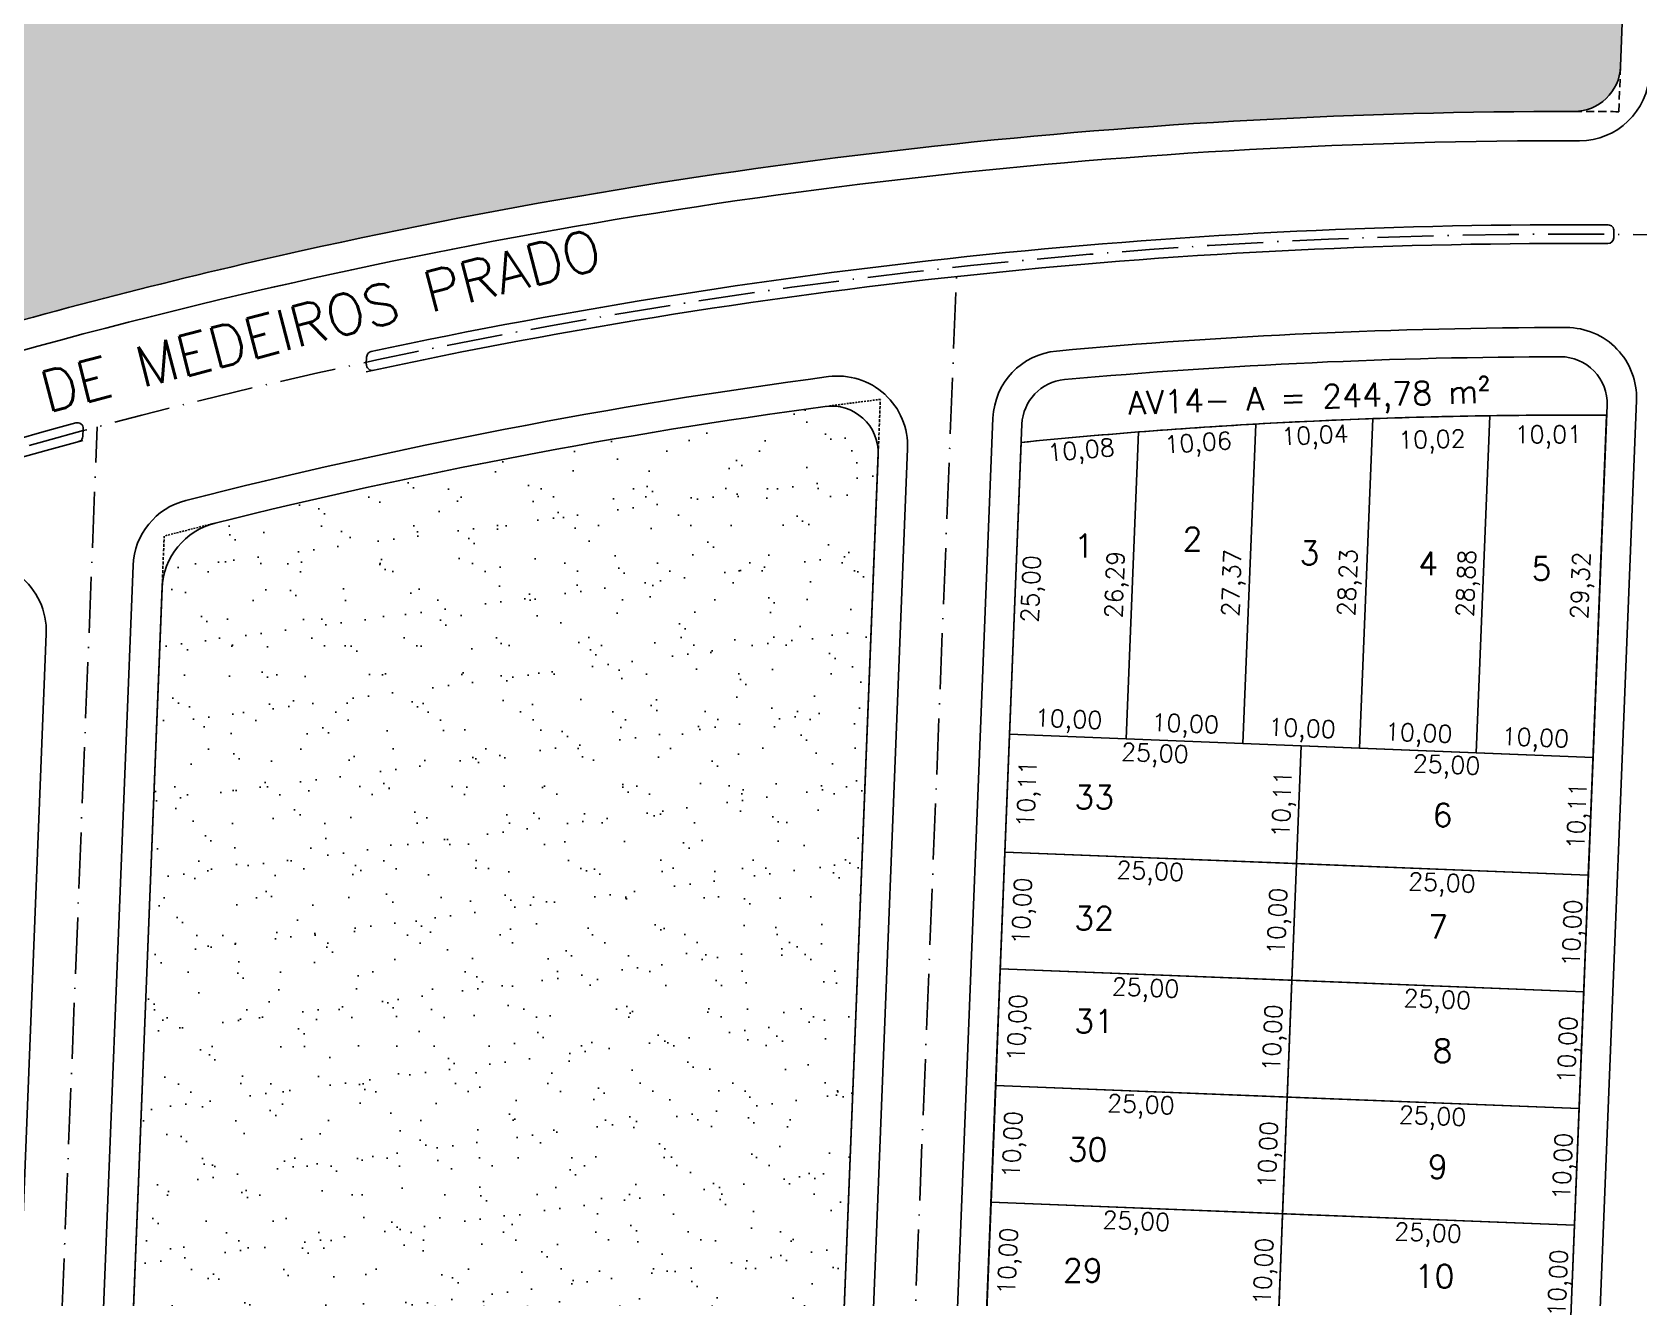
# Model space of a CAD drawing. Header units: millimetres. Extents: x 1794 to 8081, y 409 to 2272.
# Drawn here: x 5609.4 to 5747, y 928.9 to 1037.3 of the extents above; entities that cross this region are included whole.
import ezdxf
from ezdxf.enums import TextEntityAlignment as Align

# ---------------------------------------------------------------- set-up
doc = ezdxf.new("R2010")
doc.units = ezdxf.units.MM
doc.linetypes.add('ACAD_ISO10W100', pattern=[18, 12, -3, 0, -3])
doc.linetypes.add('HIDDEN', pattern=[0.375, 0.25, -0.125])
for name, color, linetype in [('02 - EIXO VIA', 2, 'ACAD_ISO10W100'), ('03 - CALÇADA', 1, 'Continuous'), ('BOUNDARY LOTES', 2, 'Continuous'), ('boundary quadras', 232, 'Continuous'), ('COT', 8, 'Continuous'), ('FAIXAS VERDES', 62, 'Continuous'), ('LOTES', 2, 'Continuous'), ('PROJEÇÃO', 8, 'HIDDEN'), ('QUADRAS', 3, 'Continuous'), ('texto - ruas', 2, 'Continuous'), ('Texto Lotes', 31, 'Continuous'), ('TXT CB. QDAS', 41, 'Continuous')]:
    doc.layers.add(name, color=color, linetype=linetype)
doc.styles.add('arcad1', font='romans.shx')
doc.dimstyles.new('REGIS', dxfattribs={"dimtxt": 1.5, "dimasz": 0.12, "dimexe": 0, "dimexo": 0, "dimgap": 0, "dimtad": 0, "dimzin": 4, "dimdsep": 46, "dimtxsty": 'arcad1', "dimblk1": 'BOLA', "dimblk2": 'BOLA', "dimsah": 1, "dimcen": 0.12, "dimse1": 1, "dimse2": 1, "dimsd1": 1, "dimsd2": 1, "dimclrd": 256, "dimclre": 8, "dimclrt": 1, "dimadec": 0, "dimazin": 0, "dimtfac": 1.2, "dimtix": 1, "dimtmove": 2, "dimatfit": 3, "dimldrblk": 'BOLA', "dimfxl": 0, "dimfxlon": 1, "dimtvp": 2, "dimtolj": 1, "dimtzin": 4, "dimarcsym": 0})

# ---------------------------------------------------------------- blocks, each defined once
blk = doc.blocks.new('*D1367')
at = {"layer": 'Defpoints', "color": 0}
for p in [(5704.15, 1003.07), (5694.11, 1002.18), (5704.59, 998.2)]:
    blk.add_point(p, dxfattribs=at)
at = {"layer": 'COT', "color": 1, "insert": (5699.25, 1001.31), "char_height": 1.5, "attachment_point": 5, "rotation": 5.0773, "style": 'arcad1'}
blk.add_mtext('\\A1;10,08', dxfattribs=at)
blk = doc.blocks.new('BOLA')
for p, q in [((-1, 0), (1, 0)), ((0, -1), (0, 1))]:
    blk.add_line(p, q)
blk.add_circle((0, 0), 0.3)
blk = doc.blocks.new('*D1368')
at = {"layer": 'Defpoints', "color": 0}
for p in [(5704.15, 1003.07), (5714.19, 1003.75), (5714.53, 998.71)]:
    blk.add_point(p, dxfattribs=at)
at = {"layer": 'COT', "color": 1, "insert": (5709.27, 1001.94), "char_height": 1.5, "attachment_point": 5, "rotation": 3.8623, "style": 'arcad1'}
blk.add_mtext('\\A1;10,06', dxfattribs=at)
blk = doc.blocks.new('*D1369')
at = {"layer": 'Defpoints', "color": 0}
for p in [(5714.19, 1003.75), (5724.21, 1004.21), (5724.45, 999.24)]:
    blk.add_point(p, dxfattribs=at)
at = {"layer": 'COT', "color": 1, "insert": (5719.27, 1002.58), "char_height": 1.5, "attachment_point": 5, "rotation": 2.65, "style": 'arcad1'}
blk.add_mtext('\\A1;10,04', dxfattribs=at)
blk = doc.blocks.new('*D1370')
at = {"layer": 'Defpoints', "color": 0}
for p in [(5734.23, 1004.46), (5724.21, 1004.21), (5734.38, 998.78)]:
    blk.add_point(p, dxfattribs=at)
at = {"layer": 'COT', "color": 1, "insert": (5729.28, 1002.22), "char_height": 1.5, "attachment_point": 5, "rotation": 1.4399, "style": 'arcad1'}
blk.add_mtext('\\A1;10,02', dxfattribs=at)
blk = doc.blocks.new('*D1371')
at = {"layer": 'Defpoints', "color": 0}
for p in [(5734.23, 1004.46), (5744.24, 1004.51), (5744.26, 999.09)]:
    blk.add_point(p, dxfattribs=at)
at = {"layer": 'COT', "color": 1, "insert": (5739.25, 1002.64), "char_height": 1.5, "attachment_point": 5, "rotation": 0.2315, "style": 'arcad1'}
blk.add_mtext('\\A1;10,01', dxfattribs=at)
blk = doc.blocks.new('*D1372')
at = {"layer": 'Defpoints', "color": 0}
for p in [(5693.12, 977.2), (5703.11, 976.8), (5703.02, 974.51)]:
    blk.add_point(p, dxfattribs=at)
at = {"layer": 'COT', "color": 1, "insert": (5698.16, 978.27), "char_height": 1.5, "attachment_point": 5, "rotation": 357.719, "style": 'arcad1'}
blk.add_mtext('\\A1;10,00', dxfattribs=at)
blk = doc.blocks.new('*D1373')
at = {"layer": 'Defpoints', "color": 0}
for p in [(5703.11, 976.8), (5713.1, 976.4), (5713.01, 974.11)]:
    blk.add_point(p, dxfattribs=at)
at = {"layer": 'COT', "color": 1, "insert": (5708.15, 977.88), "char_height": 1.5, "attachment_point": 5, "rotation": 357.719, "style": 'arcad1'}
blk.add_mtext('\\A1;10,00', dxfattribs=at)
blk = doc.blocks.new('*D1374')
at = {"layer": 'Defpoints', "color": 0}
for p in [(5713.1, 976.4), (5723.09, 976.01), (5723, 973.71)]:
    blk.add_point(p, dxfattribs=at)
at = {"layer": 'COT', "color": 1, "insert": (5718.15, 977.48), "char_height": 1.5, "attachment_point": 5, "rotation": 357.719, "style": 'arcad1'}
blk.add_mtext('\\A1;10,00', dxfattribs=at)
blk = doc.blocks.new('*D1375')
at = {"layer": 'Defpoints', "color": 0}
for p in [(5723.09, 976.01), (5733.08, 975.61), (5732.99, 973.31)]:
    blk.add_point(p, dxfattribs=at)
at = {"layer": 'COT', "color": 1, "insert": (5728.14, 977.08), "char_height": 1.5, "attachment_point": 5, "rotation": 357.719, "style": 'arcad1'}
blk.add_mtext('\\A1;10,00', dxfattribs=at)
blk = doc.blocks.new('*D1376')
at = {"layer": 'Defpoints', "color": 0}
for p in [(5733.08, 975.61), (5743.08, 975.21), (5742.98, 972.92)]:
    blk.add_point(p, dxfattribs=at)
at = {"layer": 'COT', "color": 1, "insert": (5738.13, 976.68), "char_height": 1.5, "attachment_point": 5, "rotation": 357.719, "style": 'arcad1'}
blk.add_mtext('\\A1;10,00', dxfattribs=at)
blk = doc.blocks.new('*D1377')
at = {"layer": 'Defpoints', "color": 0}
for p in [(5694.11, 1002.18), (5693.12, 977.2), (5698.23, 977)]:
    blk.add_point(p, dxfattribs=at)
at = {"layer": 'COT', "color": 1, "insert": (5695.16, 989.63), "char_height": 1.5, "attachment_point": 5, "rotation": 87.7272, "style": 'arcad1'}
blk.add_mtext('\\A1;25,00', dxfattribs=at)
blk = doc.blocks.new('*D1378')
at = {"layer": 'Defpoints', "color": 0}
for p in [(5704.15, 1003.07), (5703.11, 976.8), (5705.38, 976.71)]:
    blk.add_point(p, dxfattribs=at)
at = {"layer": 'COT', "color": 1, "insert": (5702.33, 989.99), "char_height": 1.5, "attachment_point": 5, "rotation": 87.719, "style": 'arcad1'}
blk.add_mtext('\\A1;26,29', dxfattribs=at)
blk = doc.blocks.new('*D1379')
at = {"layer": 'Defpoints', "color": 0}
for p in [(5714.19, 1003.75), (5713.1, 976.4), (5715.37, 976.31)]:
    blk.add_point(p, dxfattribs=at)
at = {"layer": 'COT', "color": 1, "insert": (5712.34, 990.13), "char_height": 1.5, "attachment_point": 5, "rotation": 87.719, "style": 'arcad1'}
blk.add_mtext('\\A1;27,37', dxfattribs=at)
blk = doc.blocks.new('*D1380')
at = {"layer": 'Defpoints', "color": 0}
for p in [(5724.21, 1004.21), (5723.09, 976.01), (5725.28, 975.92)]:
    blk.add_point(p, dxfattribs=at)
at = {"layer": 'COT', "color": 1, "insert": (5722.27, 990.16), "char_height": 1.5, "attachment_point": 5, "rotation": 87.719, "style": 'arcad1'}
blk.add_mtext('\\A1;28,23', dxfattribs=at)
blk = doc.blocks.new('*D1381')
at = {"layer": 'Defpoints', "color": 0}
for p in [(5734.23, 1004.46), (5733.08, 975.61), (5735.41, 975.51)]:
    blk.add_point(p, dxfattribs=at)
at = {"layer": 'COT', "color": 1, "insert": (5732.42, 990.09), "char_height": 1.5, "attachment_point": 5, "rotation": 87.719, "style": 'arcad1'}
blk.add_mtext('\\A1;28,88', dxfattribs=at)
blk = doc.blocks.new('*D1382')
at = {"layer": 'Defpoints', "color": 0}
for p in [(5744.24, 1004.51), (5743.08, 975.21), (5745.2, 975.12)]:
    blk.add_point(p, dxfattribs=at)
at = {"layer": 'COT', "color": 1, "insert": (5742.21, 989.91), "char_height": 1.5, "attachment_point": 5, "rotation": 87.719, "style": 'arcad1'}
blk.add_mtext('\\A1;29,32', dxfattribs=at)
blk = doc.blocks.new('*D1383')
at = {"layer": 'Defpoints', "color": 0}
for p in [(5718.1, 976.2), (5717.69, 966.11), (5720.02, 966.01)]:
    blk.add_point(p, dxfattribs=at)
at = {"layer": 'COT', "color": 1, "insert": (5716.65, 971.2), "char_height": 1.5, "attachment_point": 5, "rotation": 87.719, "style": 'arcad1'}
blk.add_mtext('\\A1;10,11', dxfattribs=at)
blk = doc.blocks.new('*D1384')
at = {"layer": 'Defpoints', "color": 0}
for p in [(5717.69, 966.11), (5717.3, 956.11), (5719.62, 956.02)]:
    blk.add_point(p, dxfattribs=at)
at = {"layer": 'COT', "color": 1, "insert": (5716.25, 961.16), "char_height": 1.5, "attachment_point": 5, "rotation": 87.719, "style": 'arcad1'}
blk.add_mtext('\\A1;10,00', dxfattribs=at)
blk = doc.blocks.new('*D1385')
at = {"layer": 'Defpoints', "color": 0}
for p in [(5717.3, 956.11), (5716.9, 946.12), (5719.22, 946.03)]:
    blk.add_point(p, dxfattribs=at)
at = {"layer": 'COT', "color": 1, "insert": (5715.85, 951.17), "char_height": 1.5, "attachment_point": 5, "rotation": 87.719, "style": 'arcad1'}
blk.add_mtext('\\A1;10,00', dxfattribs=at)
blk = doc.blocks.new('*D1386')
at = {"layer": 'Defpoints', "color": 0}
for p in [(5716.9, 946.12), (5716.5, 936.13), (5718.82, 936.04)]:
    blk.add_point(p, dxfattribs=at)
at = {"layer": 'COT', "color": 1, "insert": (5715.45, 941.17), "char_height": 1.5, "attachment_point": 5, "rotation": 87.719, "style": 'arcad1'}
blk.add_mtext('\\A1;10,00', dxfattribs=at)
blk = doc.blocks.new('*D1387')
at = {"layer": 'Defpoints', "color": 0}
for p in [(5716.5, 936.13), (5716.1, 926.14), (5718.43, 926.04)]:
    blk.add_point(p, dxfattribs=at)
at = {"layer": 'COT', "color": 1, "insert": (5715.06, 931.18), "char_height": 1.5, "attachment_point": 5, "rotation": 87.719, "style": 'arcad1'}
blk.add_mtext('\\A1;10,00', dxfattribs=at)
blk = doc.blocks.new('*D1407')
at = {"layer": 'Defpoints', "color": 0}
for p in [(5741.48, 935.13), (5744.06, 935.03), (5741.08, 925.14)]:
    blk.add_point(p, dxfattribs=at)
at = {"layer": 'COT', "color": 1, "insert": (5740.28, 930.18), "char_height": 1.5, "attachment_point": 5, "rotation": 87.6706, "style": 'arcad1'}
blk.add_mtext('\\A1;10,00', dxfattribs=at)
blk = doc.blocks.new('*D1408')
at = {"layer": 'Defpoints', "color": 0}
for p in [(5741.88, 945.13), (5744.46, 945.02), (5741.48, 935.13)]:
    blk.add_point(p, dxfattribs=at)
at = {"layer": 'COT', "color": 1, "insert": (5740.69, 940.17), "char_height": 1.5, "attachment_point": 5, "rotation": 87.6706, "style": 'arcad1'}
blk.add_mtext('\\A1;10,00', dxfattribs=at)
blk = doc.blocks.new('*D1409')
at = {"layer": 'Defpoints', "color": 0}
for p in [(5742.28, 955.12), (5744.87, 955.01), (5741.88, 945.13)]:
    blk.add_point(p, dxfattribs=at)
at = {"layer": 'COT', "color": 1, "insert": (5741.1, 950.16), "char_height": 1.5, "attachment_point": 5, "rotation": 87.6706, "style": 'arcad1'}
blk.add_mtext('\\A1;10,00', dxfattribs=at)
blk = doc.blocks.new('*D1410')
at = {"layer": 'Defpoints', "color": 0}
for p in [(5742.67, 965.11), (5745.27, 965), (5742.28, 955.12)]:
    blk.add_point(p, dxfattribs=at)
at = {"layer": 'COT', "color": 1, "insert": (5741.5, 960.15), "char_height": 1.5, "attachment_point": 5, "rotation": 87.6706, "style": 'arcad1'}
blk.add_mtext('\\A1;10,00', dxfattribs=at)
blk = doc.blocks.new('*D1411')
at = {"layer": 'Defpoints', "color": 0}
for p in [(5743.08, 975.21), (5745.69, 975.1), (5742.67, 965.11)]:
    blk.add_point(p, dxfattribs=at)
at = {"layer": 'COT', "color": 1, "insert": (5741.91, 970.2), "char_height": 1.5, "attachment_point": 5, "rotation": 87.6706, "style": 'arcad1'}
blk.add_mtext('\\A1;10,11', dxfattribs=at)
blk = doc.blocks.new('*D1419')
at = {"layer": 'Defpoints', "color": 0}
for p in [(5691.53, 937.12), (5696.94, 936.9), (5691.13, 927.13)]:
    blk.add_point(p, dxfattribs=at)
at = {"layer": 'COT', "color": 1, "insert": (5693.17, 932.05), "char_height": 1.5, "attachment_point": 5, "rotation": 87.6672, "style": 'arcad1'}
blk.add_mtext('\\A1;10,00', dxfattribs=at)
blk = doc.blocks.new('*D1420')
at = {"layer": 'Defpoints', "color": 0}
for p in [(5691.92, 947.12), (5697.34, 946.89), (5691.53, 937.12)]:
    blk.add_point(p, dxfattribs=at)
at = {"layer": 'COT', "color": 1, "insert": (5693.57, 942.04), "char_height": 1.5, "attachment_point": 5, "rotation": 87.6672, "style": 'arcad1'}
blk.add_mtext('\\A1;10,00', dxfattribs=at)
blk = doc.blocks.new('*D1421')
at = {"layer": 'Defpoints', "color": 0}
for p in [(5692.32, 957.11), (5697.75, 956.89), (5691.92, 947.12)]:
    blk.add_point(p, dxfattribs=at)
at = {"layer": 'COT', "color": 1, "insert": (5693.98, 952.04), "char_height": 1.5, "attachment_point": 5, "rotation": 87.6672, "style": 'arcad1'}
blk.add_mtext('\\A1;10,00', dxfattribs=at)
blk = doc.blocks.new('*D1422')
at = {"layer": 'Defpoints', "color": 0}
for p in [(5692.72, 967.1), (5698.16, 966.88), (5692.32, 957.11)]:
    blk.add_point(p, dxfattribs=at)
at = {"layer": 'COT', "color": 1, "insert": (5694.39, 962.03), "char_height": 1.5, "attachment_point": 5, "rotation": 87.6672, "style": 'arcad1'}
blk.add_mtext('\\A1;10,00', dxfattribs=at)
blk = doc.blocks.new('*D1423')
at = {"layer": 'Defpoints', "color": 0}
for p in [(5693.12, 977.2), (5698.57, 976.98), (5692.72, 967.1)]:
    blk.add_point(p, dxfattribs=at)
at = {"layer": 'COT', "color": 1, "insert": (5694.8, 972.07), "char_height": 1.5, "attachment_point": 5, "rotation": 87.6672, "style": 'arcad1'}
blk.add_mtext('\\A1;10,11', dxfattribs=at)
blk = doc.blocks.new('*D1424')
at = {"layer": 'Defpoints', "color": 0}
for p in [(5693.12, 977.2), (5718.1, 976.2), (5717.9, 971.29)]:
    blk.add_point(p, dxfattribs=at)
at = {"layer": 'COT', "color": 1, "insert": (5705.55, 975.35), "char_height": 1.5, "attachment_point": 5, "rotation": 357.719, "style": 'arcad1'}
blk.add_mtext('\\A1;25,00', dxfattribs=at)
blk = doc.blocks.new('*D1425')
at = {"layer": 'Defpoints', "color": 0}
for p in [(5718.1, 976.2), (5743.08, 975.21), (5742.88, 970.29)]:
    blk.add_point(p, dxfattribs=at)
at = {"layer": 'COT', "color": 1, "insert": (5730.53, 974.36), "char_height": 1.5, "attachment_point": 5, "rotation": 357.719, "style": 'arcad1'}
blk.add_mtext('\\A1;25,00', dxfattribs=at)
blk = doc.blocks.new('*D1426')
at = {"layer": 'Defpoints', "color": 0}
for p in [(5692.71, 967.1), (5717.69, 966.11), (5717.5, 961.19)]:
    blk.add_point(p, dxfattribs=at)
at = {"layer": 'COT', "color": 1, "insert": (5705.15, 965.25), "char_height": 1.5, "attachment_point": 5, "rotation": 357.719, "style": 'arcad1'}
blk.add_mtext('\\A1;25,00', dxfattribs=at)
blk = doc.blocks.new('*D1427')
at = {"layer": 'Defpoints', "color": 0}
for p in [(5717.69, 966.11), (5742.67, 965.11), (5742.48, 960.19)]:
    blk.add_point(p, dxfattribs=at)
at = {"layer": 'COT', "color": 1, "insert": (5730.13, 964.26), "char_height": 1.5, "attachment_point": 5, "rotation": 357.719, "style": 'arcad1'}
blk.add_mtext('\\A1;25,00', dxfattribs=at)
blk = doc.blocks.new('*D1428')
at = {"layer": 'Defpoints', "color": 0}
for p in [(5692.31, 957.11), (5717.3, 956.11), (5717.1, 951.2)]:
    blk.add_point(p, dxfattribs=at)
at = {"layer": 'COT', "color": 1, "insert": (5704.75, 955.26), "char_height": 1.5, "attachment_point": 5, "rotation": 357.719, "style": 'arcad1'}
blk.add_mtext('\\A1;25,00', dxfattribs=at)
blk = doc.blocks.new('*D1429')
at = {"layer": 'Defpoints', "color": 0}
for p in [(5717.3, 956.11), (5742.28, 955.12), (5742.08, 950.2)]:
    blk.add_point(p, dxfattribs=at)
at = {"layer": 'COT', "color": 1, "insert": (5729.73, 954.27), "char_height": 1.5, "attachment_point": 5, "rotation": 357.719, "style": 'arcad1'}
blk.add_mtext('\\A1;25,00', dxfattribs=at)
blk = doc.blocks.new('*D1430')
at = {"layer": 'Defpoints', "color": 0}
for p in [(5691.92, 947.12), (5716.9, 946.12), (5716.7, 941.2)]:
    blk.add_point(p, dxfattribs=at)
at = {"layer": 'COT', "color": 1, "insert": (5704.35, 945.27), "char_height": 1.5, "attachment_point": 5, "rotation": 357.719, "style": 'arcad1'}
blk.add_mtext('\\A1;25,00', dxfattribs=at)
blk = doc.blocks.new('*D1431')
at = {"layer": 'Defpoints', "color": 0}
for p in [(5716.9, 946.12), (5741.88, 945.13), (5741.68, 940.21)]:
    blk.add_point(p, dxfattribs=at)
at = {"layer": 'COT', "color": 1, "insert": (5729.33, 944.28), "char_height": 1.5, "attachment_point": 5, "rotation": 357.719, "style": 'arcad1'}
blk.add_mtext('\\A1;25,00', dxfattribs=at)
blk = doc.blocks.new('*D1432')
at = {"layer": 'Defpoints', "color": 0}
for p in [(5691.52, 937.12), (5716.5, 936.13), (5716.3, 931.21)]:
    blk.add_point(p, dxfattribs=at)
at = {"layer": 'COT', "color": 1, "insert": (5703.96, 935.28), "char_height": 1.5, "attachment_point": 5, "rotation": 357.719, "style": 'arcad1'}
blk.add_mtext('\\A1;25,00', dxfattribs=at)
blk = doc.blocks.new('*D1433')
at = {"layer": 'Defpoints', "color": 0}
for p in [(5716.5, 936.13), (5741.48, 935.13), (5741.28, 930.22)]:
    blk.add_point(p, dxfattribs=at)
at = {"layer": 'COT', "color": 1, "insert": (5728.94, 934.28), "char_height": 1.5, "attachment_point": 5, "rotation": 357.719, "style": 'arcad1'}
blk.add_mtext('\\A1;25,00', dxfattribs=at)

msp = doc.modelspace()

# ---------------------------------------------------------------- hatches: boundary and pattern name
at = {"layer": 'FAIXAS VERDES'}
h = msp.add_hatch(dxfattribs=at)
h.set_pattern_fill('AR-SAND', color=256, scale=0.1, style=0)
h.set_pattern_definition([(37.5, (5429.566, 999.8435), (-0.160003, 4.894132), [0, -3.8608, 0, -4.318, 0, -4.1275]), (7.5, (5429.566, 999.8435), (4.49523, 7.16825), [0, -2.0828, 0, -3.4798, 0, -1.3335]), (327.5, (5426.442, 999.8435), (7.909924, 0.01437), [0, -1.27, 0, -4.572, 0, -5.969]), (317.5, (5426.442, 999.8435), (7.63556, 2.22929), [0, -0.635, 0, -2.9972, 0, -3.429])])
h.paths.add_polyline_path([(5430.831, 1078.216), (5435.928, 1087.936), (5430.845, 1079.356), (5429.566, 1077.139)])
h.paths.add_polyline_path([(5597.245, 1009.396), (5597.066, 1009.337), (5601.377, 1010.616), (5607.012, 1012.218), (5612.684, 1013.759), (5617.596, 1015.036), (5621.128, 1015.921), (5629.087, 1017.817), (5637.922, 1019.761), (5648.108, 1021.797), (5655.347, 1023.11), (5661.35, 1024.117), (5668.226, 1025.177), (5676.97, 1026.386), (5686.913, 1027.57), (5693.659, 1028.258), (5703.184, 1029.074), (5713.015, 1029.724), (5719.569, 1030.05), (5731.268, 1030.418), (5741.91, 1030.515), (5742.543, 1030.672), (5743.302, 1030.978), (5744.205, 1031.63), (5745.076, 1032.86), (5745.431, 1034.356), (5749.498, 1136.448), (5749.921, 1138.085), (5750.981, 1139.401), (5787.931, 1169.251), (5804.87, 1182.936), (5783.871, 1170.98), (5771.611, 1157.563), (5763.136, 1151.215), (5752.529, 1147.246), (5742.436, 1146.753), (5742.349, 1137.394), (5734.92, 1114.509), (5711.119, 1097.126), (5662.121, 1088.101), (5636.086, 1087.947), (5604.026, 1093.668), (5565.586, 1113.949), (5550.552, 1131.127), (5537.457, 1134.461), (5527.958, 1130.108)])
edge = h.paths.add_edge_path()
edge.add_line((5569.236, 1000.087), (5564.38, 1001.877))
edge.add_arc((5567.863, 1003.844), 4, 209.44373, 290.07416)
h = msp.add_hatch(dxfattribs=at)
h.set_pattern_fill('AR-SAND', color=256, scale=0.1, style=0)
h.set_pattern_definition([(37.5, (5614.528, 832.6435), (-0.16, 4.89413), [0, -3.8608, 0, -4.318, 0, -4.1275]), (7.5, (5614.528, 832.6435), (4.49523, 7.16825), [0, -2.0828, 0, -3.4798, 0, -1.3335]), (327.5, (5611.4038, 832.6435), (7.90992, 0.01437), [0, -1.27, 0, -4.572, 0, -5.969]), (317.5, (5611.404, 832.6435), (7.63556, 2.2293), [0, -0.635, 0, -2.9972, 0, -3.429])])
edge = h.paths.add_edge_path()
edge.add_arc((5677.862, 1001.287), 4, 357.71902, 457.64331)
edge.add_arc((5741.157, 529.635), 479.881, 97.64331, 103.99722)
edge.add_arc((5626.537, 989.445), 6, 103.99722, 177.71902)
edge.add_line((5620.542, 989.684), (5614.528, 838.709))
edge.add_arc((5618.525, 838.549), 4, 177.71902, 267.93003)
edge.add_line((5618.38, 834.552), (5671.182, 832.643))
edge.add_arc((5671.326, 836.641), 4, 267.93003, 351.62209)
edge.add_line((5675.284, 836.058), (5681.859, 1001.128))

# ---------------------------------------------------------------- linework, layer by layer
at = {"layer": '02 - EIXO VIA', "ltscale": 0.4}
for p, q in [((5681.643, 842.448), (5688.571, 1016.383)), ((5608.474, 839.976), (5614.987, 1003.507))]:
    msp.add_line(p, q, dxfattribs=at)
for start, end in [(66.63589, 105.05446), (105.05446, 117.72585)]:
    msp.add_arc((5741.157, 529.635), 490.381, start, end, dxfattribs=at)
at = {"layer": '03 - CALÇADA'}
for p, q in [((5744.847, 1019.685), (5744.871, 1020.285)), ((5638.032, 1008.87), (5638.057, 1009.489)), ((5638.032, 1008.87), (5638.057, 1009.489)), ((5743.456, 921.952), (5746.795, 1005.777)), ((5613.768, 1002.715), (5613.793, 1003.343)), ((5684.976, 835.669), (5691.691, 1004.267)), ((5677.799, 836.405), (5684.38, 1001.623)), ((5611.953, 838.309), (5618.06, 991.637)), ((5604.814, 839.976), (5610.622, 985.793))]:
    msp.add_line(p, q, dxfattribs=at)
for centre, radius, start, end in [((5741.915, 1034.015), 6, 269.91383, 357.71902), ((5741.157, 529.635), 498.381, 89.91383, 102.90073), ((5741.157, 529.635), 491.181, 89.62461, 102.0695), ((5744.348, 1019.705), 0.5, 269.62694, 357.71902), ((5744.371, 1020.305), 0.5, 357.71902, 89.62461), ((5741.157, 529.635), 489.581, 89.62694, 102.16285), ((5741.157, 529.635), 498.381, 102.72747, 110.12236), ((5741.157, 529.635), 482.381, 90.04291, 95.23556), ((5740.8, 1006.015), 6, 357.71902, 90.04291), ((5638.556, 1009.469), 0.5, 102.0695, 177.71902), ((5638.556, 1009.469), 0.5, 102.0695, 177.71902), ((5697.687, 1004.028), 6, 95.23556, 177.71902), ((5638.532, 1008.85), 0.5, 177.71902, 282.08744), ((5638.532, 1008.85), 0.5, 177.71902, 282.08744), ((5741.157, 529.635), 482.381, 97.57175, 104.22995), ((5678.385, 1001.862), 6, 357.71902, 97.57175), ((5741.157, 529.635), 491.181, 105.1047, 117.21049), ((5613.293, 1003.363), 0.5, 357.71902, 105.1047), ((5741.157, 529.635), 489.581, 105.08369, 117.21049), ((5613.268, 1002.735), 0.5, 285.12666, 357.71902), ((5624.056, 991.399), 6, 104.22995, 177.71902), ((5604.627, 986.032), 6, 357.71902, 106.65444), ((5579.884, 843.297), 138.487, 117.21049, 117.21049), ((5579.884, 843.297), 136.887, 117.21049, 117.21049)]:
    msp.add_arc(centre, radius, start, end, dxfattribs=at)
at = {"layer": 'BOUNDARY LOTES'}
for points in [[(5734.233, 1004.465, 0.0052757), (5724.215, 1004.213), (5723.091, 976.005), (5733.083, 975.607)], [(5744.242, 1004.505, 0.0052697), (5734.233, 1004.465), (5733.083, 975.607), (5743.076, 975.209)], [(5704.154, 1003.072, 0.0053082), (5694.11, 1002.179), (5693.119, 977.199), (5703.107, 976.801)], [(5714.189, 1003.749, 0.005295), (5704.154, 1003.072), (5703.107, 976.801), (5713.099, 976.403)], [(5724.215, 1004.213, 0.0052842), (5714.189, 1003.749), (5713.099, 976.403), (5723.091, 976.005)]]:
    msp.add_lwpolyline(points, format="xyb", close=True, dxfattribs=at)
for points in [[(5718.095, 976.204), (5693.119, 977.199), (5692.718, 967.1), (5717.693, 966.105)], [(5743.076, 975.209), (5718.095, 976.204), (5717.693, 966.105), (5742.673, 965.11)], [(5717.693, 966.105), (5692.718, 967.1), (5692.321, 957.108), (5717.295, 956.113)], [(5742.673, 965.11), (5717.693, 966.105), (5717.295, 956.113), (5742.275, 955.118)], [(5717.295, 956.113), (5692.321, 957.108), (5691.925, 947.116), (5716.897, 946.121)], [(5742.275, 955.118), (5717.295, 956.113), (5716.897, 946.121), (5741.877, 945.126)], [(5716.897, 946.121), (5691.925, 947.116), (5691.528, 937.124), (5716.499, 936.129)], [(5741.877, 945.126), (5716.897, 946.121), (5716.499, 936.129), (5741.479, 935.134)], [(5716.499, 936.129), (5691.528, 937.124), (5691.131, 927.131), (5716.101, 926.137)], [(5741.479, 935.134), (5716.499, 936.129), (5716.101, 926.137), (5741.081, 925.142)]]:
    msp.add_lwpolyline(points, close=True, dxfattribs=at)
at = {"layer": 'boundary quadras'}
msp.add_lwpolyline([(5744.243, 1004.505, 0.026439), (5694.11, 1002.179), (5687.494, 836.071, 0.4161219), (5691.357, 831.914, 0.0007071), (5691.369, 831.914), (5733.342, 830.397, 0.4131353), (5737.483, 834.235)], format="xyb", close=True, dxfattribs=at)
at = {"layer": 'FAIXAS VERDES', "ltscale": 0.6}
for centre, radius, start, end in [((5741.435, 1034.515), 4, 269.96844, 357.71902), ((5741.157, 529.635), 479.881, 90.1056, 95.18278), ((5740.28, 1005.515), 4, 357.71902, 90.1056), ((5698.169, 1003.57), 4, 95.18278, 177.71902), ((5741.157, 529.635), 474.881, 89.62767, 95.68562)]:
    msp.add_arc(centre, radius, start, end, dxfattribs=at)
at = {"layer": 'LOTES'}
for p, q in [((5733.083, 975.607), (5734.233, 1004.465)), ((5703.107, 976.801), (5704.154, 1003.072)), ((5713.099, 976.403), (5714.189, 1003.749)), ((5723.091, 976.005), (5724.215, 1004.213)), ((5693.115, 977.199), (5743.076, 975.209)), ((5693.115, 977.199), (5743.076, 975.209)), ((5713.315, 856.192), (5718.095, 976.204)), ((5742.673, 965.11), (5692.713, 967.1)), ((5742.275, 955.118), (5692.315, 957.108)), ((5741.877, 945.126), (5691.917, 947.116)), ((5741.479, 935.134), (5691.519, 937.124))]:
    msp.add_line(p, q, dxfattribs=at)
at = {"layer": 'PROJEÇÃO', "ltscale": 2.8}
msp.add_line((5745.278, 1030.499), (5745.431, 1034.356), dxfattribs=at)
at = {"layer": 'PROJEÇÃO'}
for p, q in [((5681.865, 1001.287), (5682.047, 1005.861)), ((5620.549, 989.86), (5620.72, 994.157))]:
    msp.add_line(p, q, dxfattribs=at)
at = {"layer": 'PROJEÇÃO', "ltscale": 2.8}
msp.add_arc((5741.157, 529.635), 500.881, 89.52857, 89.96844, dxfattribs=at)
at = {"layer": 'PROJEÇÃO', "ltscale": 0.6}
for start, end in [(97.07539, 97.64331), (103.99722, 104.53507)]:
    msp.add_arc((5741.157, 529.635), 479.881, start, end, dxfattribs=at)
at = {"layer": 'QUADRAS'}
for p, q in [((5745.431, 1034.356), (5749.498, 1136.448)), ((5737.466, 833.811), (5744.276, 1005.355)), ((5687.494, 836.071), (5694.172, 1003.729)), ((5675.284, 836.058), (5681.865, 1001.287)), ((5614.528, 838.709), (5620.549, 989.86))]:
    msp.add_line(p, q, dxfattribs=at)
at = {"layer": 'QUADRAS', "ltscale": 0.6}
msp.add_lwpolyline([(5675.317, 836.907), (5681.859, 1001.128, 0.4659055), (5677.33, 1005.252, 0.0277313), (5625.086, 995.267, 0.3332461), (5620.542, 989.684), (5614.528, 838.709, 0.4152927), (5618.38, 834.552), (5671.182, 832.643, 0.4131353), (5675.323, 836.482)], format="xyb", dxfattribs=at)
for centre, radius, start, end in [((5741.435, 1034.515), 4, 269.96844, 357.71902), ((5741.157, 529.635), 500.881, 102.52039, 110.07416), ((5741.157, 529.635), 479.881, 97.64331, 103.99722), ((5677.862, 1001.287), 4, 357.71902, 97.64331), ((5626.537, 989.445), 6, 103.99722, 177.71902)]:
    msp.add_arc(centre, radius, start, end, dxfattribs=at)
at = {"layer": 'QUADRAS'}
for centre, radius, start, end in [((5741.157, 529.635), 500.881, 89.96844, 102.52039), ((5741.157, 529.635), 479.881, 90.1056, 95.18278), ((5740.28, 1005.515), 4, 357.71902, 90.1056), ((5698.169, 1003.57), 4, 95.18278, 177.71902), ((5741.157, 529.635), 474.881, 89.62767, 95.68562)]:
    msp.add_arc(centre, radius, start, end, dxfattribs=at)

# ---------------------------------------------------------------- texts
at = {"layer": 'texto - ruas', "insert": (5576.121, 999.34), "char_height": 3.5, "width": 204.75391, "attachment_point": 1, "rotation": 14.58665}
msp.add_mtext('{\\Fromans|c0;AV. JERÔNIMO DE MEDEIROS PRADO}', dxfattribs=at)
at = {"layer": 'Texto Lotes', "style": 'arcad1'}
for s, p in [('2', (5708.766, 993.899)), ('1', (5699.487, 993.323)), ('3', (5718.784, 992.708)), ('4', (5728.96, 991.813)), ('5', (5738.674, 991.381)), ('33', (5700.349, 971.799)), ('6', (5730.187, 970.266)), ('32', (5700.349, 961.429)), ('7', (5729.806, 960.704)), ('31', (5700.349, 952.611)), ('8', (5730.196, 950.083)), ('30', (5699.79, 941.624)), ('9', (5729.8, 940.147)), ('29', (5699.378, 931.275)), ('10', (5729.488, 930.766))]:
    msp.add_text(s, height=2, dxfattribs=at).set_placement(p, align=Align.MIDDLE_CENTER)
at = {"layer": 'TXT CB. QDAS', "style": 'arcad1'}
msp.add_text('AV14- A = 244,78 m²', height=2, rotation=1.9263, dxfattribs=at).set_placement((5718.765, 1006.076), align=Align.MIDDLE_CENTER)

# ---------------------------------------------------------------- dimensions: what is measured, and where the dimension line sits
at = {"layer": 'COT'}
for p1, p2, distance, picture, middle in [((5724.215, 1004.213), (5734.233, 1004.465), -5.688, '*D1370', (5729.277, 1002.223)), ((5734.233, 1004.465), (5733.083, 975.607), 2.329, '*D1381', (5732.417, 990.085)), ((5734.233, 1004.465), (5744.242, 1004.505), -5.418, '*D1371', (5739.245, 1002.638)), ((5744.242, 1004.505), (5743.076, 975.209), 2.125, '*D1382', (5742.214, 989.915)), ((5694.11, 1002.179), (5704.154, 1003.072), -4.895, '*D1367', (5699.249, 1001.307)), ((5704.154, 1003.072), (5703.107, 976.801), 2.275, '*D1378', (5702.335, 989.988)), ((5704.154, 1003.072), (5714.189, 1003.749), -5.046, '*D1368', (5709.27, 1001.939)), ((5714.189, 1003.749), (5713.099, 976.403), 2.269, '*D1379', (5712.343, 990.128)), ((5714.189, 1003.749), (5724.215, 1004.213), -4.979, '*D1369', (5719.267, 1002.575)), ((5724.215, 1004.213), (5723.091, 976.005), 2.186, '*D1380', (5722.269, 990.164)), ((5694.11, 1002.179), (5693.119, 977.199), 5.113, '*D1377', (5695.155, 989.628)), ((5693.115, 977.199), (5703.107, 976.801), -2.296, '*D1372', (5698.162, 978.275)), ((5693.115, 977.199), (5718.095, 976.204), -4.92, '*D1424', (5705.552, 975.354)), ((5718.095, 976.204), (5717.693, 966.105), 2.326, '*D1383', (5716.65, 971.204)), ((5692.713, 967.1), (5717.693, 966.105), -4.92, '*D1426', (5705.149, 965.255)), ((5692.315, 957.108), (5717.295, 956.113), -4.92, '*D1428', (5704.751, 955.263)), ((5691.917, 947.116), (5716.897, 946.121), -4.92, '*D1430', (5704.353, 945.271)), ((5691.519, 937.124), (5716.499, 936.129), -4.92, '*D1432', (5703.955, 935.279))]:
    dim = msp.add_aligned_dim(p1=p1, p2=p2, distance=distance, dimstyle='REGIS', override={"dimdsep": 44}, dxfattribs=at)
    dim.commit()
    dim.dimension.update_dxf_attribs({"geometry": picture, "text_midpoint": middle})
for base, p1, p2, angle, picture, middle in [((5713.008, 974.109), (5703.107, 976.801), (5713.099, 976.403), 177.71902, '*D1373', (5708.154, 977.877)), ((5723, 973.711), (5713.099, 976.403), (5723.091, 976.005), 177.71902, '*D1374', (5718.146, 977.479)), ((5698.57, 976.977), (5692.718, 967.1), (5693.119, 977.199), 267.6672, '*D1423', (5694.796, 972.073)), ((5732.992, 973.313), (5723.091, 976.005), (5733.083, 975.607), 177.71902, '*D1375', (5728.138, 977.081)), ((5742.984, 972.915), (5733.083, 975.607), (5743.076, 975.209), 177.71902, '*D1376', (5738.13, 976.683)), ((5742.88, 970.293), (5718.095, 976.204), (5743.076, 975.209), 177.71902, '*D1425', (5730.532, 974.359)), ((5745.685, 975.103), (5742.673, 965.11), (5743.076, 975.209), 267.67055, '*D1411', (5741.912, 970.199)), ((5698.159, 966.878), (5692.321, 957.108), (5692.718, 967.1), 267.6672, '*D1422', (5694.387, 962.028)), ((5719.619, 956.021), (5717.693, 966.105), (5717.295, 956.113), 87.71902, '*D1384', (5716.25, 961.159)), ((5742.477, 960.194), (5717.693, 966.105), (5742.673, 965.11), 177.71902, '*D1427', (5730.13, 964.26)), ((5745.275, 965.004), (5742.275, 955.118), (5742.673, 965.11), 267.67055, '*D1410', (5741.503, 960.154)), ((5697.752, 956.887), (5691.925, 947.116), (5692.321, 957.108), 267.6672, '*D1421', (5693.98, 952.036)), ((5719.221, 946.028), (5717.295, 956.113), (5716.897, 946.121), 87.71902, '*D1385', (5715.852, 951.167)), ((5742.079, 950.202), (5717.295, 956.113), (5742.275, 955.118), 177.71902, '*D1429', (5729.732, 954.268)), ((5744.868, 955.013), (5741.877, 945.126), (5742.275, 955.118), 267.67055, '*D1409', (5741.096, 950.162)), ((5697.345, 946.895), (5691.528, 937.124), (5691.925, 947.116), 267.6672, '*D1420', (5693.573, 942.044)), ((5718.823, 936.036), (5716.897, 946.121), (5716.499, 936.129), 87.71902, '*D1386', (5715.454, 941.175)), ((5741.681, 940.209), (5716.897, 946.121), (5741.877, 945.126), 177.71902, '*D1431', (5729.334, 944.276)), ((5744.462, 945.021), (5741.479, 935.134), (5741.877, 945.126), 267.67055, '*D1408', (5740.69, 940.17)), ((5696.938, 936.903), (5691.131, 927.131), (5691.528, 937.124), 267.6672, '*D1419', (5693.166, 932.053)), ((5718.425, 926.044), (5716.499, 936.129), (5716.101, 926.137), 87.71902, '*D1387', (5715.056, 931.182)), ((5741.283, 930.217), (5716.499, 936.129), (5741.479, 935.134), 177.71902, '*D1433', (5728.936, 934.284)), ((5744.055, 935.029), (5741.081, 925.142), (5741.479, 935.134), 267.67055, '*D1407', (5740.284, 930.178))]:
    dim = msp.add_linear_dim(base=base, p1=p1, p2=p2, angle=angle, dimstyle='REGIS', override={"dimdsep": 44}, dxfattribs=at)
    dim.commit()
    dim.dimension.update_dxf_attribs({"geometry": picture, "text_midpoint": middle})

doc.saveas('drawing.dxf')
